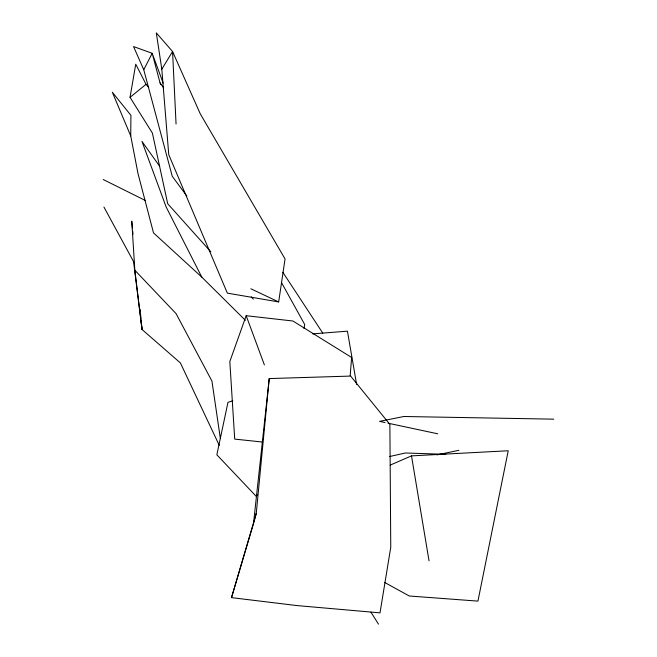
<?xml version="1.0" encoding="UTF-8"?>
<svg xmlns="http://www.w3.org/2000/svg" width="657" height="657" viewBox="0 0 657 657"><rect width="100%" height="100%" fill="white"/><g stroke="black" fill="none" stroke-linecap="round" stroke-linejoin="round"><path stroke-width="0.99" d="M130.735 135.917L130.924 115.336L112.314 92.218L130.735 135.917L138.019 173.662L153.508 232.882L201.781 277.106L245.406 320.361M350.173 375.722L351.643 357.482L292.915 321.01L246.17 315.705L229.819 361.547L234.713 439.098L262.069 441.997M256.255 513.446L269.222 378.572L350.616 376.075L389.88 424.406L390.759 547.306L380.009 612.858L297.038 605.582L231.502 597.632L256.255 513.446L253.495 523.686L269.222 378.572M278.675 301.933L285.056 258.948L200.262 113.833L172.561 51.533L156.3 32.85L161.803 69.199L168.759 154.691L227.338 293.121L278.675 301.933L250.867 288.776M210.848 251.82L167.716 203.744L152.383 133.059L130.037 97.326L135.744 64.197L146.043 84.326L148.728 87.389M303.977 328.475L304.725 324.55L281.385 282.37M231.502 597.632L253.208 524.656M143.752 69.708L152.194 53.299L133.535 46.557L143.752 69.708L172.257 176.29L186.867 196.041M161.803 69.199L172.561 51.533L176.06 124.017M257.388 494.696L256.255 496.396L216.851 454.8L227.971 402.347L232.816 400.762M130.037 97.326L146.043 84.326M390.225 465.09L411.496 455.876L508.231 450.759L477.935 601.114L409.286 595.998L384.542 582.381M389.568 456.558L405.303 452.993L445.684 454.307M436.905 454.89L458.882 450.308M312.683 333.887L347.43 331.169L356.628 384.427M553.785 419.158L403.899 416.497L379.574 421.367L385.068 422.558M388.049 423.198L437.734 433.801M103.215 179.533L145.296 200.459M132.427 228.193L131.753 221.105L134.849 270.249L176.06 313.619L211.94 381.076L220.382 438.662M251.237 296.849L253.29 299.14M163.15 83.078L152.194 53.299L160.045 82.872L163.65 87.841M159.7 166.295L141.969 141.419L166.164 207.021L201.781 277.106M282.83 272.277L322.809 333.181M370.967 612.184L378.481 624.15M103.937 207.054L133.56 261.601L142.027 329.494L180.379 362.919L219.249 445.315M160.045 82.872L160.957 84.646M246.17 315.705L264.393 364.914M411.496 455.876L429.037 560.832M134.849 270.249L142.027 329.494L141.156 320.378M132.714 231.231L133.001 234.27M140.105 309.233L140.294 311.262M140.582 314.301L140.968 318.349"/></g></svg>
